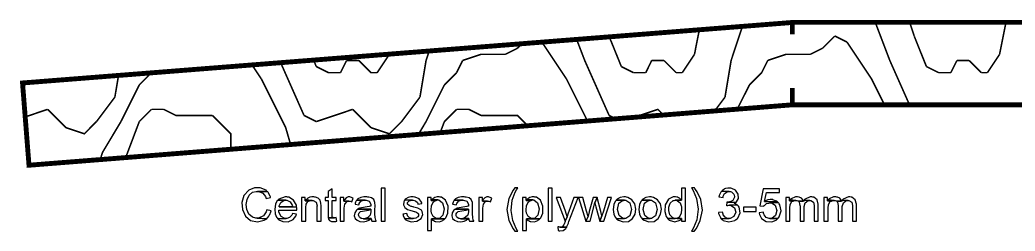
# Model space of a CAD drawing. Extents: x 1 to 22.3, y 1.3 to 32.
# Drawn here: x 1.59 to 6.342, y 6.479 to 7.487 of the extents above; entities that cross this region are included whole.
import ezdxf

# ---------------------------------------------------------------- set-up
doc = ezdxf.new("R2010")
doc.units = 0
doc.layers.get('0').update_dxf_attribs({"linetype": 'CONTINUOUS'})

msp = doc.modelspace()

# ---------------------------------------------------------------- linework, layer by layer
at = {"color": 0, "const_width": 0.02333}
for points in [[(5.27832, 7.08192), (1.63336, 6.79362), (1.60249, 7.18608), (5.28418, 7.47526)], [(5.27832, 7.47526), (8.97168, 7.47526), (8.97168, 7.08192)], [(5.27832, 7.47526), (5.27832, 7.41775)], [(5.27832, 7.08192), (5.27832, 7.16194)], [(8.97168, 7.08192), (5.27832, 7.08192)]]:
    msp.add_lwpolyline(points, dxfattribs=at)
at = {"color": 253, "const_width": 0.0075}
for points in [[(5.67415, 7.47526), (5.74333, 7.29362)], [(5.83832, 7.47526), (5.86003, 7.41026)], [(6.26753, 7.32275), (6.29665, 7.46778)], [(6.29665, 7.46778), (6.29753, 7.47526)], [(4.81082, 7.32275), (4.83415, 7.44026)], [(4.98583, 7.29362), (5.03999, 7.45611)], [(5.42253, 7.35194), (5.48085, 7.41026)], [(5.48085, 7.41026), (5.53917, 7.38108)], [(5.86003, 7.40944), (5.91835, 7.26443)], [(3.96582, 7.35194), (3.98833, 7.37358)], [(4.08251, 7.38108), (4.08333, 7.38108)], [(4.08251, 7.38108), (4.19917, 7.20611)], [(4.24832, 7.39361), (4.28668, 7.29362)], [(4.40419, 7.40608), (4.46164, 7.26443)], [(5.53917, 7.38108), (5.65582, 7.20611)], [(3.29585, 7.23525), (3.35417, 7.32275)], [(3.35417, 7.32275), (3.35417, 7.32363)], [(3.52919, 7.29362), (3.54417, 7.3386)], [(3.70415, 7.29362), (3.79167, 7.32275)], [(3.79167, 7.32275), (3.87831, 7.32275)], [(3.9075, 7.32275), (3.87831, 7.32275)], [(3.9075, 7.32275), (3.96582, 7.35194)], [(4.7525, 7.23525), (4.81082, 7.32275)], [(5.16081, 7.29362), (5.24832, 7.32275)], [(5.24832, 7.32275), (5.33501, 7.32275)], [(5.36415, 7.32275), (5.33501, 7.32275)], [(5.36415, 7.32275), (5.42253, 7.35194)], [(6.20915, 7.23525), (6.26753, 7.32275)], [(2.69835, 7.27192), (2.74251, 7.20611)], [(2.83501, 7.28276), (2.94667, 7.03108)], [(2.99251, 7.29525), (3.00499, 7.26443)], [(3.12082, 7.23525), (3.15001, 7.29362)], [(3.15001, 7.29362), (3.20833, 7.29362)], [(3.20833, 7.29362), (3.23753, 7.26443)], [(3.5, 7.1186), (3.52919, 7.29362)], [(3.67503, 7.23525), (3.70415, 7.29362)], [(4.28668, 7.29362), (4.40332, 7.03108)], [(4.57835, 7.23525), (4.60667, 7.29362)], [(4.60667, 7.29362), (4.66499, 7.29362)], [(4.66499, 7.29362), (4.69417, 7.26443)], [(4.95665, 7.1186), (4.98583, 7.29362)], [(5.13167, 7.23525), (5.16081, 7.29362)], [(5.74333, 7.29362), (5.83751, 7.08192)], [(6.035, 7.23525), (6.06418, 7.29362)], [(6.06418, 7.29362), (6.12169, 7.29362)], [(6.12169, 7.29362), (6.15082, 7.26443)], [(2.04335, 7.1186), (2.06082, 7.22194)], [(2.16, 7.17692), (2.2175, 7.23443)], [(3.00499, 7.26443), (3.06332, 7.23525), (3.12082, 7.23525)], [(3.23753, 7.26443), (3.26665, 7.23525), (3.29585, 7.23525)], [(3.61664, 7.17692), (3.67503, 7.23525)], [(4.46164, 7.26443), (4.52001, 7.23525)], [(4.52001, 7.23525), (4.57835, 7.23525)], [(4.69417, 7.26443), (4.72331, 7.23525)], [(4.72331, 7.23525), (4.7525, 7.23525)], [(5.07335, 7.17692), (5.13167, 7.23525)], [(5.91835, 7.26443), (5.97667, 7.23525)], [(5.97667, 7.23525), (6.035, 7.23525)], [(6.15082, 7.26443), (6.18001, 7.23525)], [(6.18001, 7.23525), (6.20915, 7.23525)], [(2.07249, 7.00196), (2.16, 7.17692)], [(2.74251, 7.20611), (2.85915, 6.97276), (2.88249, 6.89193)], [(3.52919, 7.00196), (3.61664, 7.17692)], [(4.19917, 7.20611), (4.30003, 7.00444)], [(5.01497, 7.06108), (5.07335, 7.17692)], [(5.65582, 7.20611), (5.71832, 7.08192)], [(1.95583, 7.00196), (2.04335, 7.1186)], [(3.41249, 7.00196), (3.5, 7.1186)], [(4.9075, 7.05279), (4.95665, 7.1186)], [(1.61501, 7.02442), (1.63585, 7.03108)], [(1.63585, 7.03108), (1.7225, 7.06028)], [(1.7225, 7.06028), (1.81, 6.97276)], [(2.16, 7.00196), (2.21832, 7.06028)], [(2.21832, 7.06028), (2.27669, 7.06028)], [(2.27669, 7.06028), (2.33501, 7.03108), (2.39253, 7.03108)], [(2.39253, 7.03108), (2.42165, 7.03108)], [(2.42165, 7.03108), (2.50917, 7.03108)], [(2.50917, 7.03108), (2.53836, 7.00196)], [(2.94667, 7.03108), (3.00499, 7.00196)], [(3.00499, 7.00196), (3.0925, 7.03108)], [(3.0925, 7.03108), (3.17914, 7.06028)], [(3.17914, 7.06028), (3.26665, 6.97276)], [(3.61664, 7.00196), (3.67503, 7.06028)], [(3.67503, 7.06028), (3.73335, 7.06028), (3.79167, 7.03108)], [(3.79167, 7.03108), (3.84918, 7.03108)], [(3.84918, 7.03108), (3.87831, 7.03108)], [(3.87831, 7.03108), (3.96582, 7.03108), (3.99501, 7.00196)], [(4.40332, 7.03108), (4.435, 7.01525)], [(4.52083, 7.02192), (4.54915, 7.03108)], [(4.54915, 7.03108), (4.63585, 7.06028), (4.66336, 7.03276)], [(1.81, 6.97276), (1.89751, 6.94358), (1.95583, 7.00196)], [(1.97331, 6.82026), (1.98503, 6.85612), (2.07249, 7.00196)], [(2.095, 6.83024), (2.16, 7.00196)], [(2.53836, 7.00196), (2.59668, 6.94358), (2.59668, 6.86942)], [(3.35417, 6.94358), (3.41249, 7.00196)], [(3.49251, 6.94026), (3.52919, 7.00196)], [(3.59668, 6.94862), (3.61664, 7.00196)], [(3.99501, 7.00196), (4.01497, 6.98193)], [(3.26665, 6.97276), (3.35417, 6.94358)]]:
    msp.add_lwpolyline(points, dxfattribs=at)
at = {"color": 0}
for points in [[(2.72418, 6.68608), (2.71918, 6.68608), (2.70985, 6.68533), (2.68246, 6.6741), (2.65972, 6.64893), (2.65013, 6.61621), (2.65267, 6.58165), (2.6665, 6.55078), (2.6906, 6.52929), (2.72401, 6.52285), (2.75651, 6.53157), (2.76585, 6.53694), (2.76833, 6.53857), (2.7225, 6.54107), (2.7169, 6.5409), (2.69988, 6.54617), (2.68371, 6.56082), (2.6741, 6.58176), (2.67101, 6.60579), (2.67449, 6.62972), (2.68446, 6.65033), (2.70107, 6.66439), (2.71853, 6.669), (2.72418, 6.66862), (2.77083, 6.66862), (2.76753, 6.67193), (2.76519, 6.67404), (2.73719, 6.68554), (2.73415, 6.68608), (2.72917, 6.68608)], [(2.77083, 6.66862), (2.72418, 6.66862), (2.72667, 6.66862), (2.7315, 6.66797), (2.75022, 6.6606), (2.76253, 6.64507), (2.76417, 6.64025), (2.76585, 6.63525), (2.78668, 6.64025), (2.78581, 6.64274), (2.78532, 6.64432), (2.77696, 6.66157), (2.77582, 6.66276), (2.77333, 6.66613)], [(3.08083, 6.68028), (3.06168, 6.66862), (3.06168, 6.64025), (3.04753, 6.64025), (3.04753, 6.62528), (3.06168, 6.62528), (3.06168, 6.54693), (3.0625, 6.54275), (3.09169, 6.54275), (3.08832, 6.54275), (3.08501, 6.54443), (3.08415, 6.54443), (3.08165, 6.54775), (3.08165, 6.54861), (3.08083, 6.55279), (3.08083, 6.62528), (3.09999, 6.62528), (3.09999, 6.64025), (3.08083, 6.64025)], [(3.315, 6.5261), (3.33415, 6.5261), (3.33415, 6.6836), (3.315, 6.6836), (3.315, 6.5261)], [(3.96669, 6.68608), (3.95335, 6.68608), (3.9445, 6.67481), (3.92453, 6.63547), (3.91504, 6.58301), (3.92469, 6.53039), (3.94456, 6.49094), (3.95335, 6.47944), (3.96669, 6.47944), (3.96582, 6.48112), (3.95904, 6.4924), (3.94363, 6.52935), (3.93494, 6.57818), (3.94049, 6.62722), (3.95432, 6.66476), (3.96083, 6.67611), (3.96419, 6.6811)], [(4.11165, 6.5261), (4.13086, 6.5261), (4.13086, 6.6836), (4.11165, 6.6836), (4.11165, 6.5261)], [(4.76753, 6.6836), (4.74832, 6.6836), (4.74832, 6.62696), (4.71832, 6.62696), (4.72667, 6.62528), (4.73008, 6.62429), (4.74181, 6.61458), (4.74778, 6.60026), (4.74832, 6.59694), (4.74918, 6.5919), (4.74918, 6.58692), (4.74957, 6.58365), (4.74767, 6.56358), (4.73833, 6.54633), (4.73503, 6.54443), (4.73167, 6.54194), (4.72749, 6.54025), (4.74918, 6.54025), (4.74918, 6.5261), (4.76753, 6.5261)], [(4.81082, 6.68608), (4.79665, 6.68608), (4.79753, 6.6844), (4.8049, 6.67312), (4.82096, 6.63514), (4.82872, 6.58447), (4.82129, 6.53358), (4.8061, 6.49528), (4.79915, 6.48361), (4.79665, 6.47944), (4.81082, 6.47944), (4.81168, 6.48112), (4.81988, 6.49219), (4.83854, 6.52962), (4.84858, 6.57937), (4.84119, 6.62939), (4.82379, 6.66749), (4.81581, 6.6786), (4.81332, 6.68278)], [(4.94081, 6.67025), (4.93832, 6.66694), (4.93722, 6.66558), (4.92925, 6.64963), (4.92914, 6.64779), (4.92751, 6.64361), (4.94749, 6.64025), (4.94749, 6.64274), (4.94857, 6.64621), (4.95497, 6.6594), (4.96696, 6.66704), (4.97081, 6.66775), (4.97586, 6.66862)], [(4.97499, 6.6844), (4.97081, 6.6844), (4.95833, 6.68192), (4.95415, 6.68028), (4.95085, 6.6786), (4.94417, 6.67361), (4.94336, 6.67361), (4.94081, 6.67025), (4.97586, 6.66862), (4.97917, 6.66775), (4.98335, 6.66775), (4.98753, 6.66613), (4.99414, 6.66108), (4.99582, 6.65944), (4.99832, 6.65608), (5, 6.65192), (5.00168, 6.64361), (5.00168, 6.64111), (5.00108, 6.63743), (4.99419, 6.62554), (4.98178, 6.61942), (4.97835, 6.6186), (4.97418, 6.61778), (4.96918, 6.61778), (5.00749, 6.6161), (5.01178, 6.61942), (5.02029, 6.63482), (5.0191, 6.65593), (5.00629, 6.67399), (4.9899, 6.68283), (4.98415, 6.6836), (4.97999, 6.6844)], [(5.21669, 6.6811), (5.13835, 6.6811), (5.12332, 6.60026), (5.14165, 6.59776), (5.14333, 6.60107), (5.14621, 6.60351), (5.15522, 6.61035), (5.16629, 6.61322), (5.16997, 6.61361), (5.21001, 6.6161), (5.20665, 6.61942), (5.14583, 6.62028), (5.15419, 6.66276), (5.21669, 6.66276)], [(2.82086, 6.62696), (2.82086, 6.62608), (2.81733, 6.6224), (2.81033, 6.60769), (2.80638, 6.58453), (2.80908, 6.56114), (2.81511, 6.54601), (2.81836, 6.54194), (2.82086, 6.53857), (2.86083, 6.53944), (2.86003, 6.53944), (2.85531, 6.53939), (2.83675, 6.54969), (2.82704, 6.56917), (2.82667, 6.57362), (2.82667, 6.57861), (2.91168, 6.57861), (2.91168, 6.5886), (2.91081, 6.59358), (2.82747, 6.59446), (2.82747, 6.59526), (2.82801, 6.5995), (2.83599, 6.61643), (2.85157, 6.62631), (2.85585, 6.62696), (2.86003, 6.62696)], [(2.86003, 6.64274), (2.85915, 6.64274), (2.85601, 6.64279), (2.82661, 6.63238), (2.82417, 6.63026), (2.82086, 6.62696), (2.86003, 6.62696), (2.86475, 6.62663), (2.88097, 6.61919), (2.88986, 6.60379), (2.89085, 6.59944), (2.89085, 6.59446), (2.82747, 6.59446), (2.91081, 6.59358), (2.91081, 6.59776), (2.91004, 6.60325), (2.89692, 6.62711), (2.87403, 6.64133), (2.86833, 6.64193), (2.86415, 6.64274)], [(2.95247, 6.64025), (2.935, 6.64025), (2.935, 6.5261), (2.95503, 6.5261), (2.95503, 6.5886), (2.95486, 6.59169), (2.95719, 6.60736), (2.9655, 6.62022), (2.96832, 6.6219), (2.9725, 6.62358), (2.95247, 6.62358)], [(2.95503, 6.62776), (2.95247, 6.62358), (2.9725, 6.62358), (2.97667, 6.62528), (2.98085, 6.62608), (2.98503, 6.62608)], [(2.98915, 6.64274), (2.98335, 6.64274), (2.97499, 6.64111), (2.97168, 6.63943), (2.9675, 6.63775), (2.96419, 6.63612), (2.96083, 6.63357), (2.95833, 6.63026), (2.95503, 6.62776), (2.98503, 6.62608), (2.99001, 6.62587), (3.00461, 6.61692), (3.00868, 6.59967), (3.00836, 6.59526), (3.00836, 6.5261), (3.02832, 6.5261), (3.02832, 6.59608), (3.02838, 6.60021), (3.0274, 6.61253), (3.023, 6.62636), (3.01357, 6.6365), (3.00163, 6.64139), (2.9975, 6.64193), (2.99333, 6.64274)], [(3.13667, 6.64025), (3.11914, 6.64025), (3.11914, 6.5261), (3.13835, 6.5261), (3.13835, 6.5861), (3.13883, 6.58931), (3.14154, 6.60775), (3.15181, 6.62125), (3.15582, 6.6219), (3.16081, 6.62278), (3.13667, 6.62278)], [(3.16168, 6.64274), (3.16081, 6.64274), (3.15804, 6.64258), (3.14817, 6.63813), (3.14074, 6.62989), (3.13917, 6.62776), (3.13667, 6.62278), (3.16249, 6.62278), (3.16667, 6.6219), (3.17503, 6.6186), (3.18164, 6.63693), (3.16917, 6.64193), (3.16499, 6.64274)], [(3.19835, 6.62696), (3.19586, 6.62446), (3.19417, 6.62028), (3.19249, 6.61692), (3.19081, 6.61193), (3.19, 6.60775), (3.20833, 6.60525), (3.20915, 6.60861), (3.21035, 6.61143), (3.21826, 6.62181), (3.23019, 6.62685), (3.23335, 6.62696), (3.23833, 6.62696)], [(3.24083, 6.64274), (3.23583, 6.64274), (3.23226, 6.64242), (3.21739, 6.63954), (3.20383, 6.63265), (3.20085, 6.63026), (3.19835, 6.62696), (3.23833, 6.62696), (3.24257, 6.62674), (3.25831, 6.62201), (3.26579, 6.60829), (3.26585, 6.60363), (3.26585, 6.59858), (3.26247, 6.59776), (3.25814, 6.59657), (3.21181, 6.58826), (3.20751, 6.58692), (3.20415, 6.58442), (3.26585, 6.58361), (3.26585, 6.57611), (3.26585, 6.572), (3.2621, 6.55588), (3.2506, 6.544), (3.24669, 6.54194), (3.24251, 6.54025), (3.26753, 6.54025), (3.26753, 6.53857), (3.26833, 6.53358), (3.26915, 6.5294), (3.27083, 6.5261), (3.29167, 6.5261), (3.29085, 6.52778), (3.28907, 6.53163), (3.28608, 6.54422), (3.28483, 6.56244), (3.28537, 6.58132), (3.28581, 6.59956), (3.2844, 6.616), (3.27929, 6.62935), (3.26872, 6.6384), (3.25532, 6.64187), (3.25082, 6.64193), (3.24582, 6.64274)], [(3.42751, 6.62776), (3.42503, 6.6244), (3.42415, 6.62278), (3.42269, 6.61882), (3.42188, 6.60542), (3.42785, 6.59212), (3.44011, 6.58296), (3.45242, 6.5785), (3.45665, 6.57775), (3.46251, 6.57611), (3.4725, 6.57275), (3.47433, 6.57254), (3.48415, 6.56993), (3.49181, 6.56386), (3.49251, 6.5619), (3.49333, 6.55778), (3.49333, 6.55528), (3.49251, 6.55192), (3.49001, 6.54775), (3.48665, 6.54525), (3.48415, 6.54275), (3.48085, 6.54107), (3.4725, 6.53944), (3.4675, 6.53944), (3.42751, 6.53857), (3.43001, 6.53526), (3.43332, 6.53276), (3.43838, 6.52914), (3.45763, 6.52387), (3.48486, 6.52599), (3.50612, 6.53939), (3.51329, 6.55854), (3.51247, 6.56446), (3.51085, 6.57275), (3.50836, 6.57611), (3.507, 6.579), (3.49001, 6.58854), (3.47026, 6.59429), (3.4675, 6.59526), (3.46669, 6.59526), (3.46083, 6.59694), (3.45774, 6.5975), (3.44862, 6.60107), (3.44103, 6.60796), (3.44081, 6.61649), (3.44803, 6.62375), (3.45085, 6.62528), (3.45503, 6.62608), (3.46001, 6.62696), (3.465, 6.62696)], [(3.46332, 6.64274), (3.46001, 6.64274), (3.45665, 6.64247), (3.4439, 6.6396), (3.43261, 6.63319), (3.43001, 6.63108), (3.42751, 6.62776), (3.465, 6.62696), (3.46761, 6.62685), (3.47949, 6.62364), (3.48817, 6.6154), (3.48915, 6.61274), (3.49001, 6.60775), (3.50917, 6.61111), (3.50836, 6.61274), (3.50782, 6.61751), (3.49658, 6.634), (3.47771, 6.64165), (3.47331, 6.64193), (3.46832, 6.64274)], [(3.55414, 6.64025), (3.53581, 6.64025), (3.53581, 6.48275), (3.55583, 6.48275), (3.55583, 6.53776), (3.61914, 6.53776), (3.58415, 6.53944), (3.58083, 6.53944), (3.57731, 6.53982), (3.56337, 6.54921), (3.5555, 6.56446), (3.55501, 6.56776), (3.55414, 6.57194), (3.55414, 6.57693), (3.55371, 6.58062), (3.55528, 6.59988), (3.56375, 6.61686), (3.56668, 6.61942), (3.56999, 6.62278), (3.57335, 6.62446), (3.55414, 6.62528)], [(3.55664, 6.62944), (3.55414, 6.62528), (3.57335, 6.6244), (3.57747, 6.62608), (3.58083, 6.62696), (3.58501, 6.62776)], [(3.58664, 6.64274), (3.58415, 6.64274), (3.58203, 6.64236), (3.57081, 6.63986), (3.56131, 6.634), (3.56, 6.63194), (3.55664, 6.62944), (3.58501, 6.62776), (3.59065, 6.62788), (3.60769, 6.61486), (3.61589, 6.5855), (3.60949, 6.55528), (3.59403, 6.54015), (3.58832, 6.53944), (3.58415, 6.53944), (3.61914, 6.53776), (3.62418, 6.54303), (3.63303, 6.56472), (3.63422, 6.59754), (3.62207, 6.62651), (3.60281, 6.64079), (3.59581, 6.64193), (3.59169, 6.64274)], [(3.66417, 6.62696), (3.66168, 6.62446), (3.66, 6.62028), (3.65831, 6.61692), (3.65668, 6.61193), (3.65582, 6.60775), (3.67415, 6.60525), (3.67503, 6.60861), (3.67617, 6.61143), (3.68408, 6.62181), (3.69601, 6.62685), (3.69917, 6.62696), (3.70415, 6.62696)], [(3.70665, 6.64274), (3.70167, 6.64274), (3.69808, 6.64242), (3.68321, 6.63954), (3.66965, 6.63265), (3.66667, 6.63026), (3.66417, 6.62696), (3.70415, 6.62696), (3.70839, 6.62674), (3.72412, 6.62201), (3.73161, 6.60829), (3.73167, 6.60363), (3.73167, 6.59858), (3.72835, 6.59776), (3.72396, 6.59657), (3.67763, 6.58826), (3.67333, 6.58692), (3.66997, 6.58442), (3.73167, 6.58361), (3.73167, 6.57611), (3.73167, 6.572), (3.72792, 6.55588), (3.71642, 6.544), (3.71251, 6.54194), (3.70833, 6.54025), (3.73335, 6.54025), (3.73335, 6.53857), (3.73415, 6.53358), (3.73503, 6.5294), (3.73665, 6.5261), (3.75749, 6.5261), (3.75667, 6.52778), (3.75489, 6.53163), (3.7519, 6.54422), (3.75065, 6.56244), (3.75119, 6.58132), (3.75163, 6.59956), (3.75022, 6.616), (3.74517, 6.62935), (3.7346, 6.6384), (3.72119, 6.64187), (3.71669, 6.64193), (3.71164, 6.64274)], [(3.79833, 6.64025), (3.78082, 6.64025), (3.78082, 6.5261), (3.80003, 6.5261), (3.80003, 6.5861), (3.80046, 6.58931), (3.80317, 6.60775), (3.81347, 6.62125), (3.81749, 6.6219), (3.82249, 6.62278), (3.79833, 6.62278)], [(3.82335, 6.64274), (3.82249, 6.64274), (3.81972, 6.64258), (3.80985, 6.63813), (3.8024, 6.62989), (3.80083, 6.62776), (3.79833, 6.62278), (3.82417, 6.62278), (3.82835, 6.6219), (3.83664, 6.6186), (3.84332, 6.63693), (3.83083, 6.64193), (3.82667, 6.64274)], [(4.00749, 6.64025), (3.98915, 6.64025), (3.98915, 6.48275), (4.00917, 6.48275), (4.00917, 6.53776), (4.07249, 6.53776), (4.03749, 6.53944), (4.03418, 6.53944), (4.03065, 6.53982), (4.01671, 6.54921), (4.00885, 6.56446), (4.00836, 6.56776), (4.00749, 6.57194), (4.00749, 6.57693), (4.00706, 6.58062), (4.00863, 6.59988), (4.01708, 6.61686), (4.02001, 6.61942), (4.02333, 6.62278), (4.02669, 6.62446), (4.00749, 6.62528)], [(4.00999, 6.62944), (4.00749, 6.62528), (4.02669, 6.6244), (4.03082, 6.62608), (4.03418, 6.62696), (4.03836, 6.62776)], [(4.03999, 6.64274), (4.03749, 6.64274), (4.03537, 6.64236), (4.02408, 6.63986), (4.01465, 6.634), (4.01335, 6.63194), (4.00999, 6.62944), (4.03836, 6.62776), (4.044, 6.62788), (4.06104, 6.61486), (4.06922, 6.5855), (4.06282, 6.55528), (4.04736, 6.54015), (4.04167, 6.53944), (4.03749, 6.53944), (4.07249, 6.53776), (4.07753, 6.54303), (4.08637, 6.56472), (4.08757, 6.59754), (4.07542, 6.62651), (4.05615, 6.64079), (4.04915, 6.64193), (4.04497, 6.64274)], [(4.17085, 6.64025), (4.15001, 6.64025), (4.19336, 6.5261), (4.20335, 6.54775), (4.20269, 6.54958), (4.19672, 6.56847), (4.19586, 6.57026), (4.19499, 6.57443)], [(4.25499, 6.64025), (4.23503, 6.64025), (4.21083, 6.57362), (4.21083, 6.57275), (4.20751, 6.56446), (4.20665, 6.56028), (4.20503, 6.5561), (4.20335, 6.54775), (4.19336, 6.5261), (4.19336, 6.52528), (4.19168, 6.52111), (4.19081, 6.51774), (4.18668, 6.50944), (4.18582, 6.50694), (4.18332, 6.50358), (4.17914, 6.50108), (4.17833, 6.50028), (4.17415, 6.49858), (4.16917, 6.49858), (4.20085, 6.49858), (4.20085, 6.49946), (4.20176, 6.50065), (4.20871, 6.51725), (4.20915, 6.51861), (4.21164, 6.52442)], [(4.2775, 6.64025), (4.25749, 6.64025), (4.29249, 6.5261), (4.30251, 6.54943), (4.29585, 6.57443)], [(4.34581, 6.64025), (4.32667, 6.64025), (4.30832, 6.57362), (4.30806, 6.57156), (4.30274, 6.55138), (4.30251, 6.54943), (4.29249, 6.5261), (4.3125, 6.5261), (4.33583, 6.61361)], [(4.34581, 6.64025), (4.33583, 6.61361), (4.34, 6.59446), (4.35835, 6.5261), (4.36914, 6.55192), (4.36333, 6.57362)], [(4.41417, 6.64025), (4.39501, 6.64025), (4.37582, 6.57443), (4.36914, 6.55192), (4.35835, 6.5261), (4.37831, 6.5261)], [(4.4375, 6.62696), (4.435, 6.62446), (4.43186, 6.62061), (4.42611, 6.60601), (4.42301, 6.58274), (4.42617, 6.55968), (4.43246, 6.54542), (4.43582, 6.54194), (4.43832, 6.53857), (4.47667, 6.53944), (4.47499, 6.53944), (4.46892, 6.53956), (4.45068, 6.55328), (4.44271, 6.58296), (4.45025, 6.61257), (4.46696, 6.62608), (4.4725, 6.62608), (4.47667, 6.62696)], [(4.47667, 6.64274), (4.47586, 6.64274), (4.47287, 6.64274), (4.45671, 6.63932), (4.44222, 6.63162), (4.44, 6.62944), (4.4375, 6.62696), (4.47667, 6.62696), (4.48301, 6.62706), (4.50222, 6.61344), (4.51069, 6.58311), (4.50217, 6.55285), (4.48301, 6.53933), (4.47667, 6.53944), (4.43832, 6.53857), (4.44081, 6.53608), (4.44738, 6.53168), (4.47049, 6.52339), (4.49544, 6.52567), (4.5146, 6.53911), (4.52686, 6.56), (4.53119, 6.58453), (4.52653, 6.60889), (4.51178, 6.62929), (4.49268, 6.64035), (4.48583, 6.64193), (4.48085, 6.64274)], [(4.56, 6.62696), (4.55751, 6.62446), (4.55436, 6.62061), (4.54861, 6.60601), (4.54551, 6.58274), (4.54867, 6.55968), (4.55496, 6.54542), (4.55832, 6.54194), (4.56082, 6.53857), (4.59918, 6.53944), (4.5975, 6.53944), (4.59142, 6.53956), (4.57319, 6.55328), (4.56521, 6.58296), (4.57275, 6.61257), (4.58946, 6.62608), (4.595, 6.62608), (4.59918, 6.62696)], [(4.59918, 6.64274), (4.59831, 6.64274), (4.59532, 6.64274), (4.57921, 6.63932), (4.56472, 6.63162), (4.5625, 6.62944), (4.56, 6.62696), (4.59918, 6.62696), (4.60553, 6.62706), (4.62472, 6.61344), (4.63319, 6.58311), (4.62468, 6.55285), (4.60553, 6.53933), (4.59918, 6.53944), (4.56082, 6.53857), (4.56332, 6.53608), (4.56988, 6.53168), (4.59299, 6.52339), (4.61794, 6.52567), (4.6371, 6.53911), (4.64936, 6.56), (4.65369, 6.58453), (4.64903, 6.60889), (4.63428, 6.62929), (4.61518, 6.64035), (4.60835, 6.64193), (4.60335, 6.64274)], [(4.71669, 6.64274), (4.71582, 6.64274), (4.70844, 6.64274), (4.68631, 6.63167), (4.67101, 6.60504), (4.66917, 6.57226), (4.67572, 6.54904), (4.68001, 6.54275), (4.68251, 6.53944), (4.71918, 6.53944), (4.715, 6.53944), (4.71164, 6.54025), (4.70714, 6.54194), (4.69308, 6.55746), (4.68826, 6.5784), (4.68832, 6.58279), (4.68832, 6.58942), (4.68875, 6.59358), (4.69461, 6.61301), (4.70936, 6.62543), (4.71419, 6.62608), (4.71832, 6.62696), (4.74832, 6.62696), (4.74501, 6.63026), (4.74251, 6.63357), (4.73915, 6.63612), (4.73503, 6.63861), (4.72999, 6.64111), (4.72586, 6.64193), (4.72081, 6.64274)], [(4.96582, 6.61778), (4.96419, 6.60026), (4.965, 6.60107), (4.97, 6.60194), (4.97418, 6.60275), (4.97749, 6.60275), (5.01497, 6.60444), (5.01167, 6.60693), (5.00836, 6.60861), (5.00418, 6.61025), (5, 6.61111), (5.00331, 6.61361), (5.00749, 6.6161), (4.96918, 6.61778)], [(5.17503, 6.63026), (5.17415, 6.63026), (5.17231, 6.63043), (5.16118, 6.62836), (5.15072, 6.62386), (5.14914, 6.62278), (5.14583, 6.62028), (5.20665, 6.61942), (5.20335, 6.6219), (5.20231, 6.62294), (5.18565, 6.62929), (5.18419, 6.62944), (5.18001, 6.63026)], [(5.21001, 6.6161), (5.16997, 6.61361), (5.17165, 6.61361), (5.17785, 6.6135), (5.19596, 6.60232), (5.2041, 6.57818), (5.19694, 6.55317), (5.18088, 6.54025), (5.17503, 6.53944), (5.17085, 6.53944), (5.20915, 6.53944), (5.21164, 6.54275), (5.21556, 6.54693), (5.22428, 6.57542), (5.21897, 6.60482), (5.21582, 6.60943), (5.21332, 6.61274)], [(5.26417, 6.64025), (5.24669, 6.64025), (5.24669, 6.5261), (5.26665, 6.5261), (5.26665, 6.58529), (5.26654, 6.5886), (5.26818, 6.60558), (5.27621, 6.61996), (5.27919, 6.6219), (5.2825, 6.62278), (5.26417, 6.62446)], [(5.26665, 6.62776), (5.26417, 6.6244), (5.2825, 6.62278), (5.28581, 6.6244), (5.28999, 6.62528), (5.29497, 6.62608)], [(5.29915, 6.64274), (5.29497, 6.64274), (5.29254, 6.64242), (5.27181, 6.63286), (5.27001, 6.63108), (5.26665, 6.62776), (5.29497, 6.62608), (5.30003, 6.62528), (5.30414, 6.62446), (5.30751, 6.6219), (5.33083, 6.62278), (5.33083, 6.62446), (5.32932, 6.62717), (5.32189, 6.63624), (5.31136, 6.64128), (5.30832, 6.64193), (5.30333, 6.64274)], [(5.33415, 6.62696), (5.33083, 6.62278), (5.30751, 6.6219), (5.31, 6.61942), (5.31125, 6.61817), (5.31467, 6.60189), (5.315, 6.60026), (5.315, 6.5261), (5.33415, 6.5261), (5.33415, 6.59278), (5.33399, 6.597), (5.33914, 6.61436), (5.35325, 6.62517), (5.35747, 6.62608), (5.36165, 6.62608)], [(5.36664, 6.64274), (5.36583, 6.64274), (5.36307, 6.64296), (5.33871, 6.632), (5.33664, 6.63026), (5.33415, 6.62696), (5.36165, 6.62608), (5.36604, 6.62587), (5.37901, 6.61751), (5.38276, 6.60172), (5.38249, 6.59776), (5.38249, 6.5261), (5.40169, 6.5261), (5.40169, 6.60444), (5.40201, 6.60856), (5.39606, 6.62869), (5.38037, 6.6415), (5.37582, 6.64193), (5.37082, 6.64274)], [(5.44667, 6.64025), (5.42914, 6.64025), (5.42914, 6.5261), (5.44917, 6.5261), (5.44917, 6.58529), (5.44906, 6.5886), (5.45068, 6.60558), (5.45865, 6.61996), (5.46164, 6.6219), (5.465, 6.62278), (5.44667, 6.62446)], [(5.44917, 6.62776), (5.44667, 6.6244), (5.465, 6.62278), (5.46832, 6.6244), (5.4725, 6.62528), (5.47749, 6.62608)], [(5.48167, 6.64274), (5.47749, 6.64274), (5.47504, 6.64242), (5.45426, 6.63286), (5.45247, 6.63108), (5.44917, 6.62776), (5.47749, 6.62608), (5.48247, 6.62528), (5.48665, 6.62446), (5.49001, 6.6219), (5.51335, 6.62278), (5.51335, 6.62446), (5.51183, 6.62717), (5.50439, 6.63624), (5.49387, 6.64128), (5.49083, 6.64193), (5.48583, 6.64274)], [(5.51665, 6.62696), (5.51335, 6.62278), (5.49001, 6.6219), (5.49251, 6.61942), (5.49376, 6.61817), (5.49718, 6.60189), (5.4975, 6.60026), (5.4975, 6.5261), (5.51665, 6.5261), (5.51665, 6.59278), (5.5165, 6.597), (5.52165, 6.61436), (5.53575, 6.62517), (5.53999, 6.62608), (5.54417, 6.62608)], [(5.54915, 6.64274), (5.54833, 6.64274), (5.54557, 6.64296), (5.52121, 6.632), (5.51915, 6.63026), (5.51665, 6.62696), (5.54417, 6.62608), (5.54856, 6.62587), (5.56153, 6.61751), (5.56526, 6.60172), (5.565, 6.59776), (5.565, 6.5261), (5.58415, 6.5261), (5.58415, 6.60444), (5.58447, 6.60856), (5.57856, 6.62869), (5.56288, 6.6415), (5.55832, 6.64193), (5.55333, 6.64274)], [(2.76833, 6.58111), (2.76753, 6.57611), (2.76585, 6.57086), (2.75282, 6.55192), (2.73221, 6.54194), (2.72667, 6.54113), (2.7225, 6.54113), (2.76833, 6.53857), (2.77083, 6.54194), (2.77414, 6.54443), (2.77919, 6.55111), (2.78082, 6.55528), (2.78331, 6.5586), (2.785, 6.56278), (2.78668, 6.56694), (2.78836, 6.57107), (2.78917, 6.57611)], [(2.89085, 6.56278), (2.88917, 6.55778), (2.88769, 6.55512), (2.87771, 6.54417), (2.86415, 6.53917), (2.86083, 6.53944), (2.82086, 6.53857), (2.82167, 6.53776), (2.82622, 6.53347), (2.84457, 6.52544), (2.8711, 6.52419), (2.89481, 6.53435), (2.90756, 6.55013), (2.90918, 6.5561), (2.91081, 6.56028)], [(3.20415, 6.58442), (3.19997, 6.58274), (3.19667, 6.57926), (3.18881, 6.56674), (3.18604, 6.55231), (3.19026, 6.54015), (3.19982, 6.53087), (3.21317, 6.52507), (3.22868, 6.52328), (3.24485, 6.52626), (3.25667, 6.53185), (3.25999, 6.53444), (3.26335, 6.53694), (3.22999, 6.53857), (3.22835, 6.53857), (3.22331, 6.53944), (3.21918, 6.54025), (3.21251, 6.54362), (3.21164, 6.54525), (3.20915, 6.54861), (3.20751, 6.55279), (3.20665, 6.55692), (3.20665, 6.55778), (3.20751, 6.5619), (3.21001, 6.56608), (3.21001, 6.56694), (3.21332, 6.57026), (3.21685, 6.57221), (3.23481, 6.57622), (3.25467, 6.57954), (3.25917, 6.58111), (3.26247, 6.58192), (3.26585, 6.58361)], [(3.4375, 6.56278), (3.41835, 6.56028), (3.41917, 6.55778), (3.41997, 6.5536), (3.42333, 6.54525), (3.42503, 6.54194), (3.42751, 6.53857), (3.4675, 6.53944), (3.46669, 6.53944), (3.46414, 6.53933), (3.4509, 6.54286), (3.44097, 6.55186), (3.44, 6.55442), (3.43832, 6.5586)], [(3.66997, 6.58442), (3.66585, 6.58274), (3.66254, 6.57926), (3.65462, 6.56674), (3.65192, 6.55231), (3.65608, 6.54015), (3.66569, 6.53087), (3.67899, 6.52507), (3.69456, 6.52328), (3.71072, 6.52626), (3.72254, 6.53185), (3.72586, 6.53444), (3.72917, 6.53694), (3.69586, 6.53857), (3.69417, 6.53857), (3.68918, 6.53944), (3.685, 6.54025), (3.67833, 6.54362), (3.67751, 6.54525), (3.67503, 6.54861), (3.67333, 6.55279), (3.67253, 6.55692), (3.67253, 6.55778), (3.67333, 6.5619), (3.67583, 6.56608), (3.67583, 6.56694), (3.67914, 6.57026), (3.68267, 6.57221), (3.70063, 6.57622), (3.72049, 6.57954), (3.72499, 6.58111), (3.72835, 6.58192), (3.73167, 6.58361)], [(4.94499, 6.57026), (4.92583, 6.56776), (4.92583, 6.56526), (4.92632, 6.5631), (4.9344, 6.54372), (4.93582, 6.54194), (4.93832, 6.53857), (4.97586, 6.53944), (4.97168, 6.53944), (4.96875, 6.53982), (4.95671, 6.54644), (4.94851, 6.55767), (4.94749, 6.56028), (4.94667, 6.56526)], [(5.01497, 6.60444), (4.97749, 6.60275), (4.98085, 6.60275), (4.98654, 6.60221), (5.00265, 6.59115), (5.0084, 6.56956), (4.99918, 6.54878), (4.98172, 6.53944), (4.97586, 6.53944), (4.93832, 6.53857), (4.94168, 6.53526), (4.94417, 6.53358), (4.94824, 6.53017), (4.97564, 6.52328), (5.00331, 6.52962), (5.00749, 6.53276), (5.01417, 6.53776), (5.01824, 6.54161), (5.02875, 6.56657), (5.02485, 6.59315), (5.02165, 6.59776), (5.01833, 6.60107)], [(5.04497, 6.57362), (5.10499, 6.57362), (5.10499, 6.59278), (5.04497, 6.59278), (5.04497, 6.57362)], [(5.13997, 6.56944), (5.12001, 6.56694), (5.12001, 6.56526), (5.12088, 6.55865), (5.13151, 6.53965), (5.15381, 6.52572), (5.18072, 6.52431), (5.20074, 6.53179), (5.20583, 6.53608), (5.20915, 6.53944), (5.17085, 6.53944), (5.16769, 6.53911), (5.15343, 6.54465), (5.1435, 6.55658), (5.14253, 6.5594), (5.14085, 6.56446)], [(3.09999, 6.54362), (3.095, 6.54275), (3.0625, 6.54275), (3.06332, 6.53944), (3.06332, 6.53694), (3.06836, 6.53028), (3.07167, 6.52778), (3.07497, 6.52692), (3.07835, 6.52528), (3.08333, 6.52442), (3.09, 6.52442), (3.09418, 6.52528), (3.09831, 6.52528), (3.10249, 6.5261)], [(3.24251, 6.54025), (3.23915, 6.53944), (3.23415, 6.53857), (3.22999, 6.53857), (3.26335, 6.53694), (3.26753, 6.54025)], [(3.61914, 6.53776), (3.55583, 6.53776), (3.55751, 6.53526), (3.56418, 6.53028), (3.56836, 6.52778), (3.56836, 6.52692), (3.57249, 6.52528), (3.57579, 6.52436), (3.59358, 6.52419), (3.60997, 6.53049), (3.61253, 6.53276), (3.61583, 6.53526)], [(3.70833, 6.54025), (3.70503, 6.53944), (3.69997, 6.53857), (3.69586, 6.53857), (3.72917, 6.53694), (3.73335, 6.54025)], [(4.07249, 6.53776), (4.00917, 6.53776), (4.01085, 6.53526), (4.01753, 6.53028), (4.02165, 6.52778), (4.02165, 6.52692), (4.02582, 6.52528), (4.02914, 6.52436), (4.04693, 6.52419), (4.06326, 6.53049), (4.06581, 6.53276), (4.06917, 6.53526)], [(4.72749, 6.54025), (4.72331, 6.53944), (4.68251, 6.53944), (4.68582, 6.53608), (4.69015, 6.53228), (4.71701, 6.52349), (4.74289, 6.53207), (4.74669, 6.53694), (4.74918, 6.54025)], [(4.15831, 6.50028), (4.16, 6.48193), (4.16417, 6.48112), (4.16792, 6.48014), (4.18354, 6.48182), (4.19613, 6.49143), (4.19835, 6.49442), (4.20085, 6.49858), (4.16667, 6.49858), (4.16249, 6.49946)]]:
    msp.add_lwpolyline(points, close=True, dxfattribs=at)

doc.saveas('drawing.dxf')
